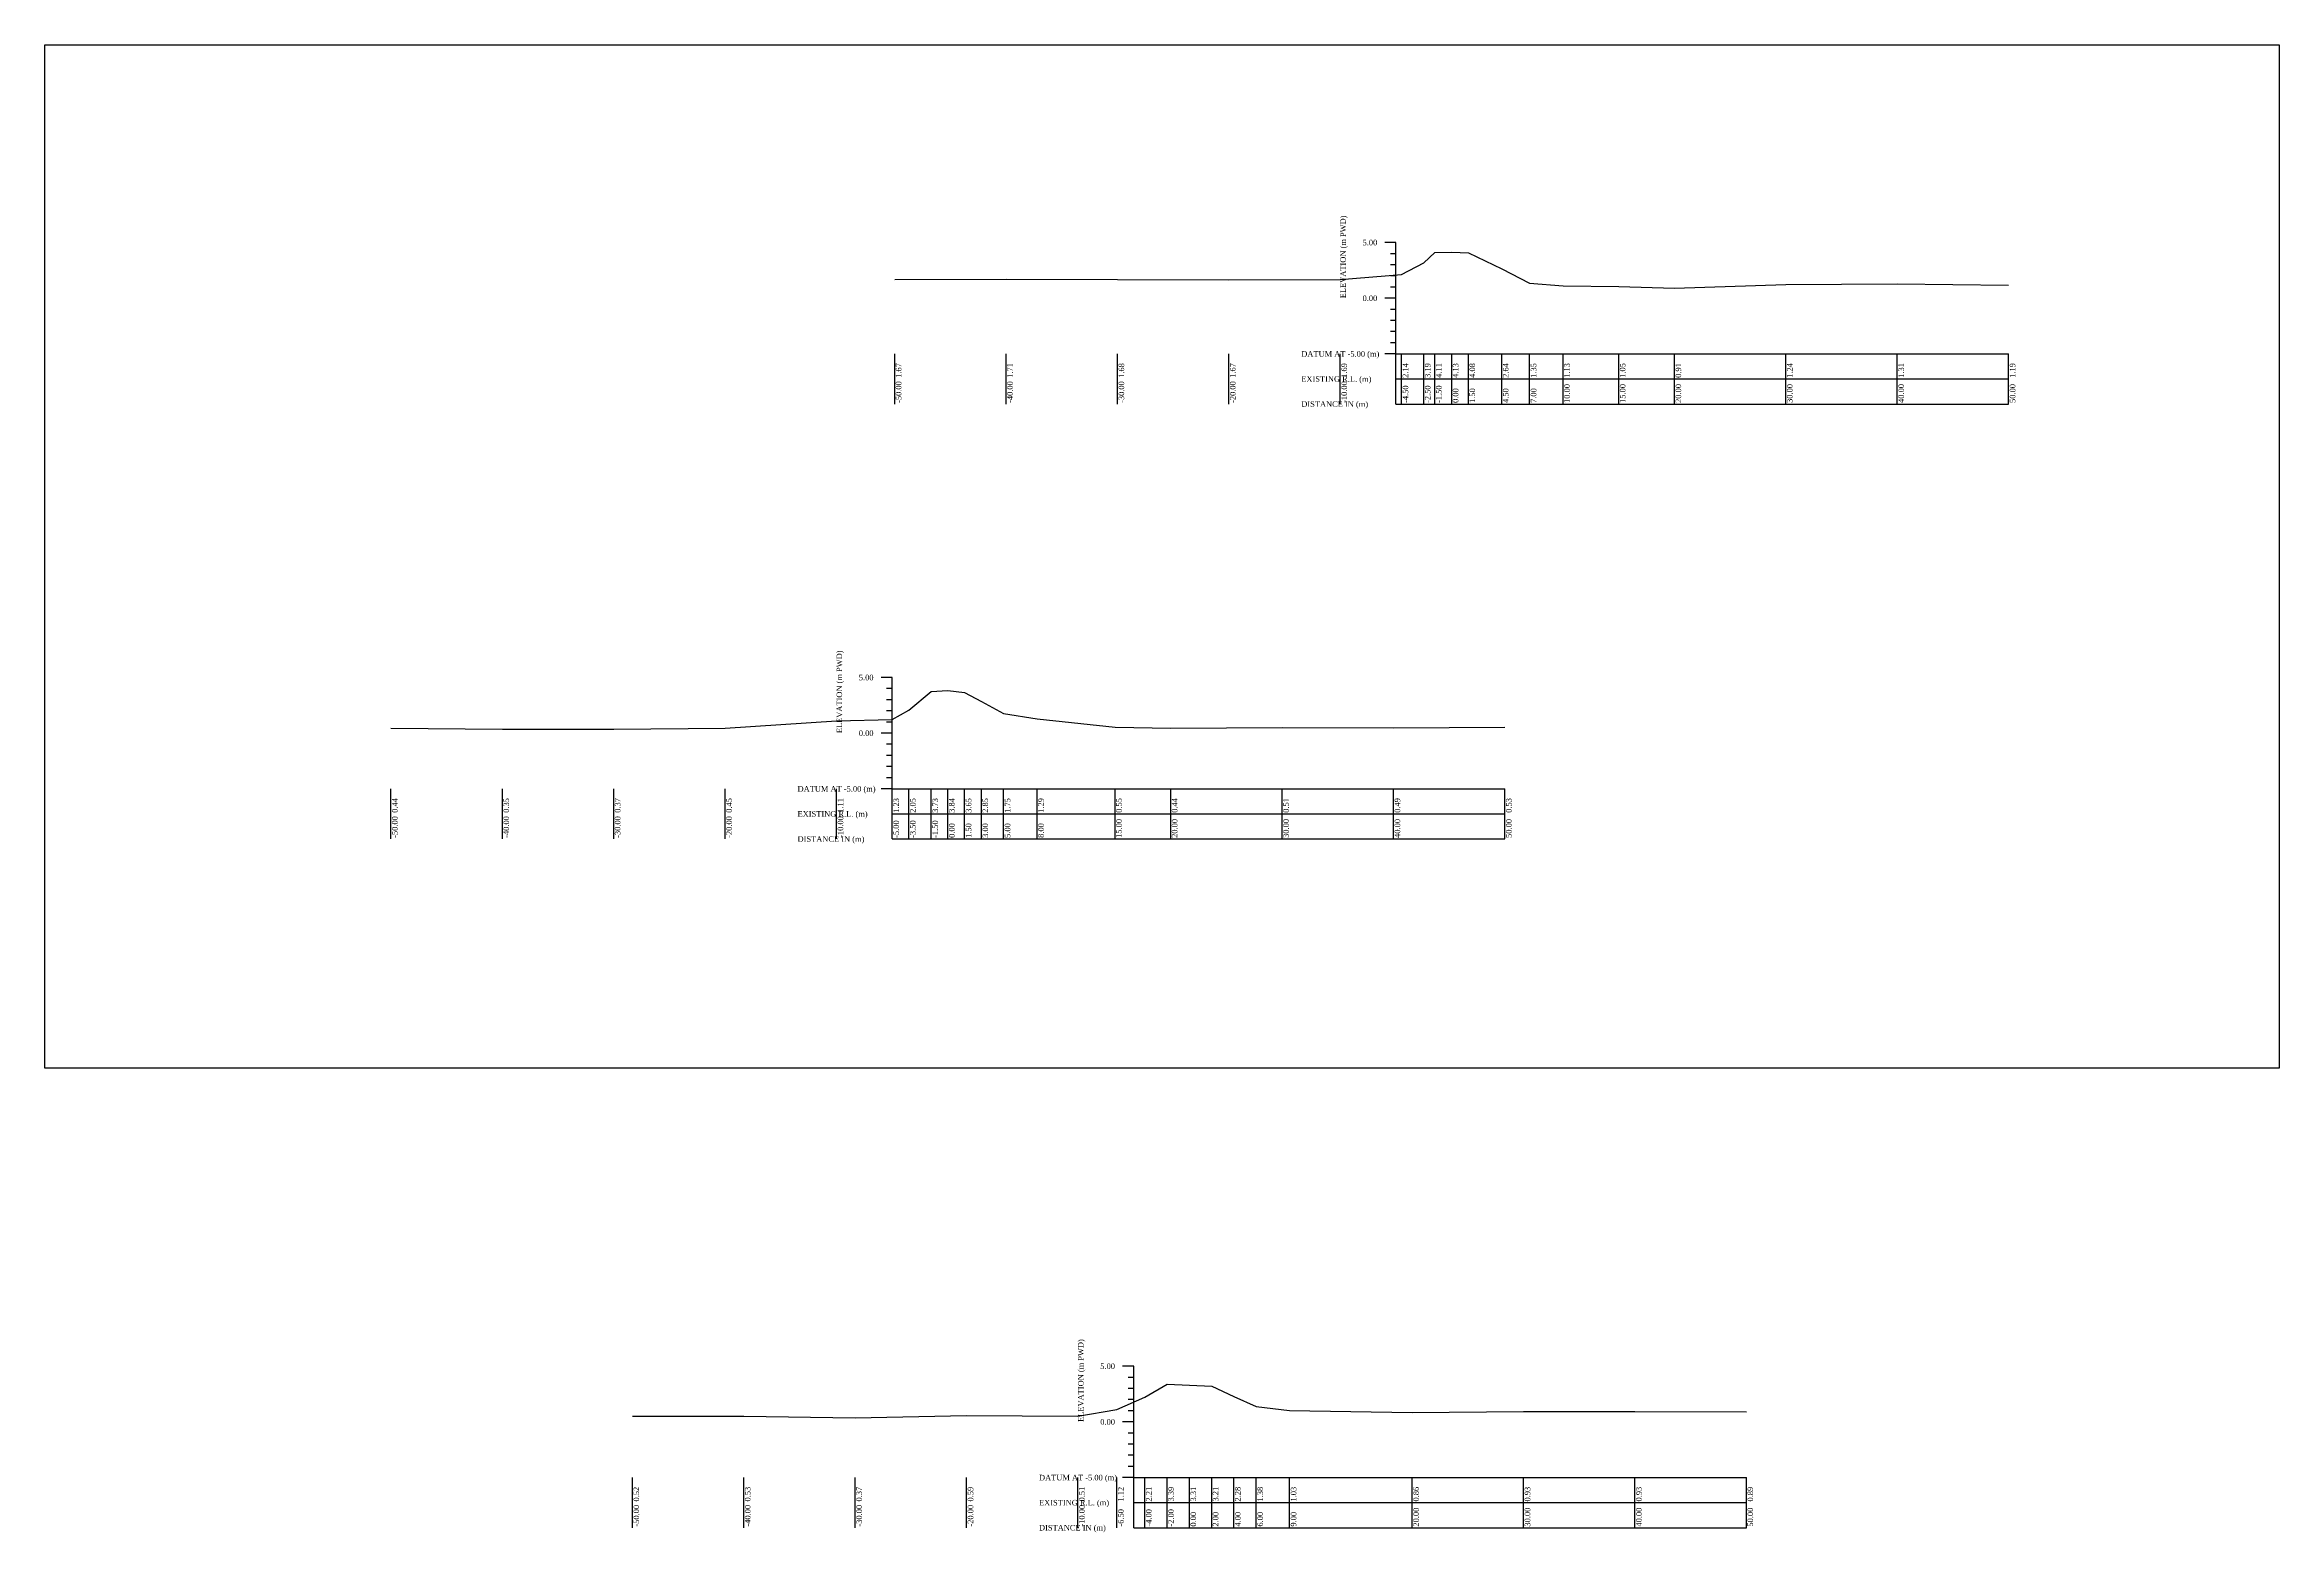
# Model space of a CAD drawing. Header units: metres. Extents: x -148477 to 168932, y -55673 to -2736.
# Drawn here: x -79677.5 to -79476.9, y -22079.5 to -21945.9 of the extents above; entities that cross this region are included whole.
import ezdxf

# ---------------------------------------------------------------- set-up
doc = ezdxf.new("R2010")
doc.units = ezdxf.units.M
doc.styles.add('liza', font='times.ttf', dxfattribs={"height": 2})

msp = doc.modelspace()

# ---------------------------------------------------------------- linework, layer by layer
at = {"color": 6, "linetype": 'Continuous', "lineweight": -3, "ltscale": 0.5}
for p, q in [((-79556.2197, -21963.7101), (-79557.2197, -21963.7101)), ((-79556.2197, -21964.7101), (-79556.7197, -21964.7101)), ((-79556.2197, -21978.2101), (-79556.2197, -21963.7101)), ((-79556.2197, -21965.7101), (-79556.7197, -21965.7101)), ((-79556.2197, -21966.7101), (-79556.7197, -21966.7101)), ((-79556.2197, -21968.7101), (-79557.2197, -21968.7101)), ((-79556.2197, -21967.7101), (-79556.7197, -21967.7101)), ((-79556.2197, -21969.7101), (-79556.7197, -21969.7101)), ((-79556.2197, -21970.7101), (-79556.7197, -21970.7101)), ((-79556.2197, -21971.7101), (-79556.7197, -21971.7101)), ((-79556.2197, -21972.7101), (-79556.7197, -21972.7101)), ((-79601.2197, -21978.2101), (-79601.2197, -21973.7101)), ((-79591.2197, -21978.2101), (-79591.2197, -21973.7101)), ((-79581.2197, -21978.2101), (-79581.2197, -21973.7101)), ((-79571.2197, -21978.2101), (-79571.2197, -21973.7101)), ((-79561.2197, -21978.2101), (-79561.2197, -21973.7101)), ((-79556.2197, -21973.7101), (-79557.2197, -21973.7101)), ((-79556.2197, -21973.7101), (-79501.2197, -21973.7101)), ((-79555.7197, -21978.2101), (-79555.7197, -21973.7101)), ((-79553.7197, -21978.2101), (-79553.7197, -21973.7101)), ((-79552.7197, -21978.2101), (-79552.7197, -21973.7101)), ((-79551.2197, -21978.2101), (-79551.2197, -21973.7101)), ((-79549.7197, -21978.2101), (-79549.7197, -21973.7101)), ((-79546.7197, -21978.2101), (-79546.7197, -21973.7101)), ((-79544.2197, -21978.2101), (-79544.2197, -21973.7101)), ((-79541.2197, -21978.2101), (-79541.2197, -21973.7101)), ((-79536.2197, -21978.2101), (-79536.2197, -21973.7101)), ((-79531.2197, -21978.2101), (-79531.2197, -21973.7101)), ((-79521.2197, -21978.2101), (-79521.2197, -21973.7101)), ((-79511.2197, -21978.2101), (-79511.2197, -21973.7101)), ((-79501.2197, -21978.2101), (-79501.2197, -21973.7101)), ((-79556.2197, -21975.9601), (-79501.2197, -21975.9601)), ((-79556.2197, -21978.2101), (-79501.2197, -21978.2101)), ((-79601.4389, -22002.7594), (-79602.4389, -22002.7594)), ((-79601.4389, -22017.2594), (-79601.4389, -22002.7594)), ((-79601.4389, -22003.7594), (-79601.9389, -22003.7594)), ((-79601.4389, -22004.7594), (-79601.9389, -22004.7594)), ((-79601.4389, -22005.7594), (-79601.9389, -22005.7594)), ((-79601.4389, -22006.7594), (-79601.9389, -22006.7594)), ((-79601.4389, -22007.7594), (-79602.4389, -22007.7594)), ((-79601.4389, -22008.7594), (-79601.9389, -22008.7594)), ((-79601.4389, -22009.7594), (-79601.9389, -22009.7594)), ((-79601.4389, -22010.7594), (-79601.9389, -22010.7594)), ((-79646.4389, -22017.2594), (-79646.4389, -22012.7594)), ((-79636.4389, -22017.2594), (-79636.4389, -22012.7594)), ((-79626.4389, -22017.2594), (-79626.4389, -22012.7594)), ((-79616.4389, -22017.2594), (-79616.4389, -22012.7594)), ((-79606.4389, -22017.2594), (-79606.4389, -22012.7594)), ((-79601.4389, -22012.7594), (-79602.4389, -22012.7594)), ((-79601.4389, -22011.7594), (-79601.9389, -22011.7594)), ((-79601.4389, -22017.2594), (-79601.4389, -22012.7594)), ((-79601.4389, -22012.7594), (-79546.4389, -22012.7594)), ((-79599.9389, -22017.2594), (-79599.9389, -22012.7594)), ((-79597.9389, -22017.2594), (-79597.9389, -22012.7594)), ((-79596.4389, -22017.2594), (-79596.4389, -22012.7594)), ((-79594.9389, -22017.2594), (-79594.9389, -22012.7594)), ((-79593.4389, -22017.2594), (-79593.4389, -22012.7594)), ((-79591.4389, -22017.2594), (-79591.4389, -22012.7594)), ((-79588.4389, -22017.2594), (-79588.4389, -22012.7594)), ((-79581.4389, -22017.2594), (-79581.4389, -22012.7594)), ((-79576.4389, -22017.2594), (-79576.4389, -22012.7594)), ((-79566.4389, -22017.2594), (-79566.4389, -22012.7594)), ((-79556.4389, -22017.2594), (-79556.4389, -22012.7594)), ((-79546.4389, -22017.2594), (-79546.4389, -22012.7594)), ((-79601.4389, -22015.0094), (-79546.4389, -22015.0094)), ((-79601.4389, -22017.2594), (-79546.4389, -22017.2594)), ((-79579.7638, -22064.5916), (-79580.7638, -22064.5916)), ((-79579.7638, -22065.5916), (-79580.2638, -22065.5916)), ((-79579.7638, -22079.0916), (-79579.7638, -22064.5916)), ((-79581.2638, -22068.4726), (-79578.7638, -22067.3826)), ((-79579.7638, -22066.5916), (-79580.2638, -22066.5916)), ((-79579.7638, -22067.5916), (-79580.2638, -22067.5916)), ((-79578.7638, -22067.3826), (-79576.7638, -22066.2026)), ((-79576.7638, -22066.2026), (-79574.7638, -22066.2826)), ((-79574.7638, -22066.2826), (-79572.7638, -22066.3826)), ((-79572.7638, -22066.3826), (-79570.7638, -22067.3126)), ((-79570.7638, -22067.3126), (-79568.7638, -22068.2126)), ((-79624.7638, -22069.0726), (-79614.7638, -22069.0626)), ((-79614.7638, -22069.0626), (-79604.7638, -22069.2226)), ((-79604.7638, -22069.2226), (-79594.7638, -22069.0026)), ((-79594.7638, -22069.0026), (-79584.7638, -22069.0826)), ((-79584.7638, -22069.0826), (-79581.2638, -22068.4726)), ((-79579.7638, -22069.5916), (-79580.7638, -22069.5916)), ((-79579.7638, -22068.5916), (-79580.2638, -22068.5916)), ((-79568.7638, -22068.2126), (-79565.7638, -22068.5626)), ((-79565.7638, -22068.5626), (-79554.7638, -22068.7326)), ((-79554.7638, -22068.7326), (-79544.7638, -22068.6626)), ((-79544.7638, -22068.6626), (-79534.7638, -22068.6626)), ((-79534.7638, -22068.6626), (-79524.7638, -22068.7026)), ((-79579.7638, -22070.5916), (-79580.2638, -22070.5916)), ((-79579.7638, -22071.5916), (-79580.2638, -22071.5916)), ((-79579.7638, -22072.5916), (-79580.2638, -22072.5916)), ((-79579.7638, -22073.5916), (-79580.2638, -22073.5916)), ((-79624.7638, -22079.0916), (-79624.7638, -22074.5916)), ((-79614.7638, -22079.0916), (-79614.7638, -22074.5916)), ((-79604.7638, -22079.0916), (-79604.7638, -22074.5916)), ((-79594.7638, -22079.0916), (-79594.7638, -22074.5916)), ((-79584.7638, -22079.0916), (-79584.7638, -22074.5916)), ((-79581.2638, -22079.0916), (-79581.2638, -22074.5916)), ((-79579.7638, -22074.5916), (-79580.7638, -22074.5916)), ((-79579.7638, -22074.5916), (-79524.7638, -22074.5916)), ((-79578.7638, -22079.0916), (-79578.7638, -22074.5916)), ((-79576.7638, -22079.0916), (-79576.7638, -22074.5916)), ((-79574.7638, -22079.0916), (-79574.7638, -22074.5916)), ((-79572.7638, -22079.0916), (-79572.7638, -22074.5916)), ((-79570.7638, -22079.0916), (-79570.7638, -22074.5916)), ((-79568.7638, -22079.0916), (-79568.7638, -22074.5916)), ((-79565.7638, -22079.0916), (-79565.7638, -22074.5916)), ((-79554.7638, -22079.0916), (-79554.7638, -22074.5916)), ((-79544.7638, -22079.0916), (-79544.7638, -22074.5916)), ((-79534.7638, -22079.0916), (-79534.7638, -22074.5916)), ((-79524.7638, -22079.0916), (-79524.7638, -22074.5916)), ((-79579.7638, -22076.8416), (-79524.7638, -22076.8416)), ((-79579.7638, -22079.0916), (-79524.7638, -22079.0916))]:
    msp.add_line(p, q, dxfattribs=at)
msp.add_lwpolyline([(-79677.5213, -21945.9472), (-79476.9241, -21945.9472), (-79476.9241, -22037.8358), (-79677.5213, -22037.8358)], close=True, dxfattribs=at)
for points in [[(-79601.2197, -21967.0361), (-79591.2197, -21967.0041), (-79581.2197, -21967.0341), (-79571.2197, -21967.0441), (-79561.2197, -21967.0241), (-79555.7197, -21966.5741), (-79553.7197, -21965.5241), (-79552.7197, -21964.6041), (-79551.2197, -21964.5841), (-79549.7197, -21964.6341), (-79546.7197, -21966.0741), (-79544.2197, -21967.3641), (-79541.2197, -21967.5841), (-79536.2197, -21967.6641), (-79531.2197, -21967.8041), (-79521.2197, -21967.4741), (-79511.2197, -21967.4041), (-79501.2197, -21967.5241)], [(-79646.4389, -22007.3164), (-79636.4389, -22007.4064), (-79626.4389, -22007.3864), (-79616.4389, -22007.3064), (-79606.4389, -22006.6464), (-79601.4389, -22006.5264), (-79599.9389, -22005.7064), (-79597.9389, -22004.0264), (-79596.4389, -22003.9164), (-79594.9389, -22004.1064), (-79593.4389, -22004.9064), (-79591.4389, -22006.0064), (-79588.4389, -22006.4664), (-79581.4389, -22007.2064), (-79576.4389, -22007.3164), (-79566.4389, -22007.2464), (-79556.4389, -22007.2664), (-79546.4389, -22007.2264)]]:
    msp.add_lwpolyline(points, dxfattribs=at)

# ---------------------------------------------------------------- texts
at = {"color": 6, "linetype": 'Continuous', "lineweight": -3, "ltscale": 0.5, "char_height": 0.5, "attachment_point": 1, "rotation": 90, "style": 'liza'}
for s, insert, width in [('ELEVATION (m PWD)', (-79561.2197, -21968.7101), 10), ('1.67', (-79601.1197, -21975.8601), 2.15), ('1.71', (-79591.1197, -21975.8601), 2.15), ('1.68', (-79581.1197, -21975.8601), 2.15), ('1.67', (-79571.1197, -21975.8601), 2.15), ('1.69', (-79561.1197, -21975.8601), 2.15), ('2.14', (-79555.6197, -21975.8601), 2.15), ('3.19', (-79553.6197, -21975.8601), 2.15), ('4.11', (-79552.6197, -21975.8601), 2.15), ('4.13', (-79551.1197, -21975.8601), 2.15), ('4.08', (-79549.6197, -21975.8601), 2.15), ('2.64', (-79546.6197, -21975.8601), 2.15), ('1.35', (-79544.1197, -21975.8601), 2.15), ('1.13', (-79541.1197, -21975.8601), 2.15), ('1.05', (-79536.1197, -21975.8601), 2.15), ('0.91', (-79531.1197, -21975.8601), 2.15), ('1.24', (-79521.1197, -21975.8601), 2.15), ('1.31', (-79511.1197, -21975.8601), 2.15), ('1.19', (-79501.1197, -21975.8601), 2.15), ('-50.00', (-79601.1197, -21978.1101), 2.15), ('-40.00', (-79591.1197, -21978.1101), 2.15), ('-30.00', (-79581.1197, -21978.1101), 2.15), ('-20.00', (-79571.1197, -21978.1101), 2.15), ('-10.00', (-79561.1197, -21978.1101), 2.15), ('-4.50', (-79555.6197, -21978.1101), 2.15), ('-2.50', (-79553.6197, -21978.1101), 2.15), ('-1.50', (-79552.6197, -21978.1101), 2.15), ('0.00', (-79551.1197, -21978.1101), 2.15), ('1.50', (-79549.6197, -21978.1101), 2.15), ('4.50', (-79546.6197, -21978.1101), 2.15), ('7.00', (-79544.1197, -21978.1101), 2.15), ('10.00', (-79541.1197, -21978.1101), 2.15), ('15.00', (-79536.1197, -21978.1101), 2.15), ('20.00', (-79531.1197, -21978.1101), 2.15), ('30.00', (-79521.1197, -21978.1101), 2.15), ('40.00', (-79511.1197, -21978.1101), 2.15), ('50.00', (-79501.1197, -21978.1101), 2.15), ('ELEVATION (m PWD)', (-79606.4389, -22007.7594), 10), ('0.44', (-79646.3389, -22014.9094), 2.15), ('-50.00', (-79646.3389, -22017.1594), 2.15), ('0.35', (-79636.3389, -22014.9094), 2.15), ('-40.00', (-79636.3389, -22017.1594), 2.15), ('0.37', (-79626.3389, -22014.9094), 2.15), ('-30.00', (-79626.3389, -22017.1594), 2.15), ('0.45', (-79616.3389, -22014.9094), 2.15), ('-20.00', (-79616.3389, -22017.1594), 2.15), ('-10.00', (-79606.3389, -22017.1594), 2.15), ('1.11', (-79606.3389, -22014.9094), 2.15), ('1.23', (-79601.3389, -22014.9094), 2.15), ('2.05', (-79599.8389, -22014.9094), 2.15), ('3.73', (-79597.8389, -22014.9094), 2.15), ('3.84', (-79596.3389, -22014.9094), 2.15), ('3.65', (-79594.8389, -22014.9094), 2.15), ('2.85', (-79593.3389, -22014.9094), 2.15), ('1.75', (-79591.3389, -22014.9094), 2.15), ('1.29', (-79588.3389, -22014.9094), 2.15), ('0.55', (-79581.3389, -22014.9094), 2.15), ('15.00', (-79581.3389, -22017.1594), 2.15), ('0.44', (-79576.3389, -22014.9094), 2.15), ('20.00', (-79576.3389, -22017.1594), 2.15), ('0.51', (-79566.3389, -22014.9094), 2.15), ('30.00', (-79566.3389, -22017.1594), 2.15), ('0.49', (-79556.3389, -22014.9094), 2.15), ('40.00', (-79556.3389, -22017.1594), 2.15), ('0.53', (-79546.3389, -22014.9094), 2.15), ('50.00', (-79546.3389, -22017.1594), 2.15), ('-5.00', (-79601.3389, -22017.1594), 2.15), ('-3.50', (-79599.8389, -22017.1594), 2.15), ('-1.50', (-79597.8389, -22017.1594), 2.15), ('0.00', (-79596.3389, -22017.1594), 2.15), ('1.50', (-79594.8389, -22017.1594), 2.15), ('3.00', (-79593.3389, -22017.1594), 2.15), ('5.00', (-79591.3389, -22017.1594), 2.15), ('8.00', (-79588.3389, -22017.1594), 2.15), ('ELEVATION (m PWD)', (-79584.7638, -22069.5916), 10), ('0.52', (-79624.6638, -22076.7416), 2.15), ('0.53', (-79614.6638, -22076.7416), 2.15), ('0.37', (-79604.6638, -22076.7416), 2.15), ('0.59', (-79594.6638, -22076.7416), 2.15), ('0.51', (-79584.6638, -22076.7416), 2.15), ('1.12', (-79581.1638, -22076.7416), 2.15), ('2.21', (-79578.6638, -22076.7416), 2.15), ('3.39', (-79576.6638, -22076.7416), 2.15), ('3.31', (-79574.6638, -22076.7416), 2.15), ('3.21', (-79572.6638, -22076.7416), 2.15), ('2.28', (-79570.6638, -22076.7416), 2.15), ('1.38', (-79568.6638, -22076.7416), 2.15), ('1.03', (-79565.6638, -22076.7416), 2.15), ('0.86', (-79554.6638, -22076.7416), 2.15), ('0.93', (-79544.6638, -22076.7416), 2.15), ('0.93', (-79534.6638, -22076.7416), 2.15), ('0.89', (-79524.6638, -22076.7416), 2.15), ('-50.00', (-79624.6638, -22078.9916), 2.15), ('-40.00', (-79614.6638, -22078.9916), 2.15), ('-30.00', (-79604.6638, -22078.9916), 2.15), ('-20.00', (-79594.6638, -22078.9916), 2.15), ('-10.00', (-79584.6638, -22078.9916), 2.15), ('-6.50', (-79581.1638, -22078.9916), 2.15), ('-4.00', (-79578.6638, -22078.9916), 2.15), ('-2.00', (-79576.6638, -22078.9916), 2.15), ('0.00', (-79574.6638, -22078.9916), 2.15), ('2.00', (-79572.6638, -22078.9916), 2.15), ('4.00', (-79570.6638, -22078.9916), 2.15), ('6.00', (-79568.6638, -22078.9916), 2.15), ('9.00', (-79565.6638, -22078.9916), 2.15), ('20.00', (-79554.6638, -22078.9916), 2.15), ('30.00', (-79544.6638, -22078.9916), 2.15), ('40.00', (-79534.6638, -22078.9916), 2.15), ('50.00', (-79524.6638, -22078.9916), 2.15)]:
    msp.add_mtext(s, dxfattribs=dict(at, insert=insert, width=width))
at = {"color": 6, "linetype": 'Continuous', "lineweight": -3, "ltscale": 0.5, "char_height": 0.5, "attachment_point": 1, "style": 'liza'}
for s, insert, width in [('5.00', (-79559.2197, -21963.4601), 2), ('0.00', (-79559.2197, -21968.4601), 2), ('DATUM AT -5.00 (m)', (-79564.7197, -21973.4601), 7.5), ('EXISTING R.L. (m)', (-79564.7197, -21975.7101), 7.5), ('DISTANCE IN (m)', (-79564.7197, -21977.9601), 7.5), ('5.00', (-79604.4389, -22002.5094), 2), ('0.00', (-79604.4389, -22007.5094), 2), ('DATUM AT -5.00 (m)', (-79609.9389, -22012.5094), 7.5), ('EXISTING R.L. (m)', (-79609.9389, -22014.7594), 7.5), ('DISTANCE IN (m)', (-79609.9389, -22017.0094), 7.5), ('5.00', (-79582.7638, -22064.3416), 2), ('0.00', (-79582.7638, -22069.3416), 2), ('DATUM AT -5.00 (m)', (-79588.2638, -22074.3416), 7.5), ('EXISTING R.L. (m)', (-79588.2638, -22076.5916), 7.5), ('DISTANCE IN (m)', (-79588.2638, -22078.8416), 7.5)]:
    msp.add_mtext(s, dxfattribs=dict(at, insert=insert, width=width))

doc.saveas('drawing.dxf')
